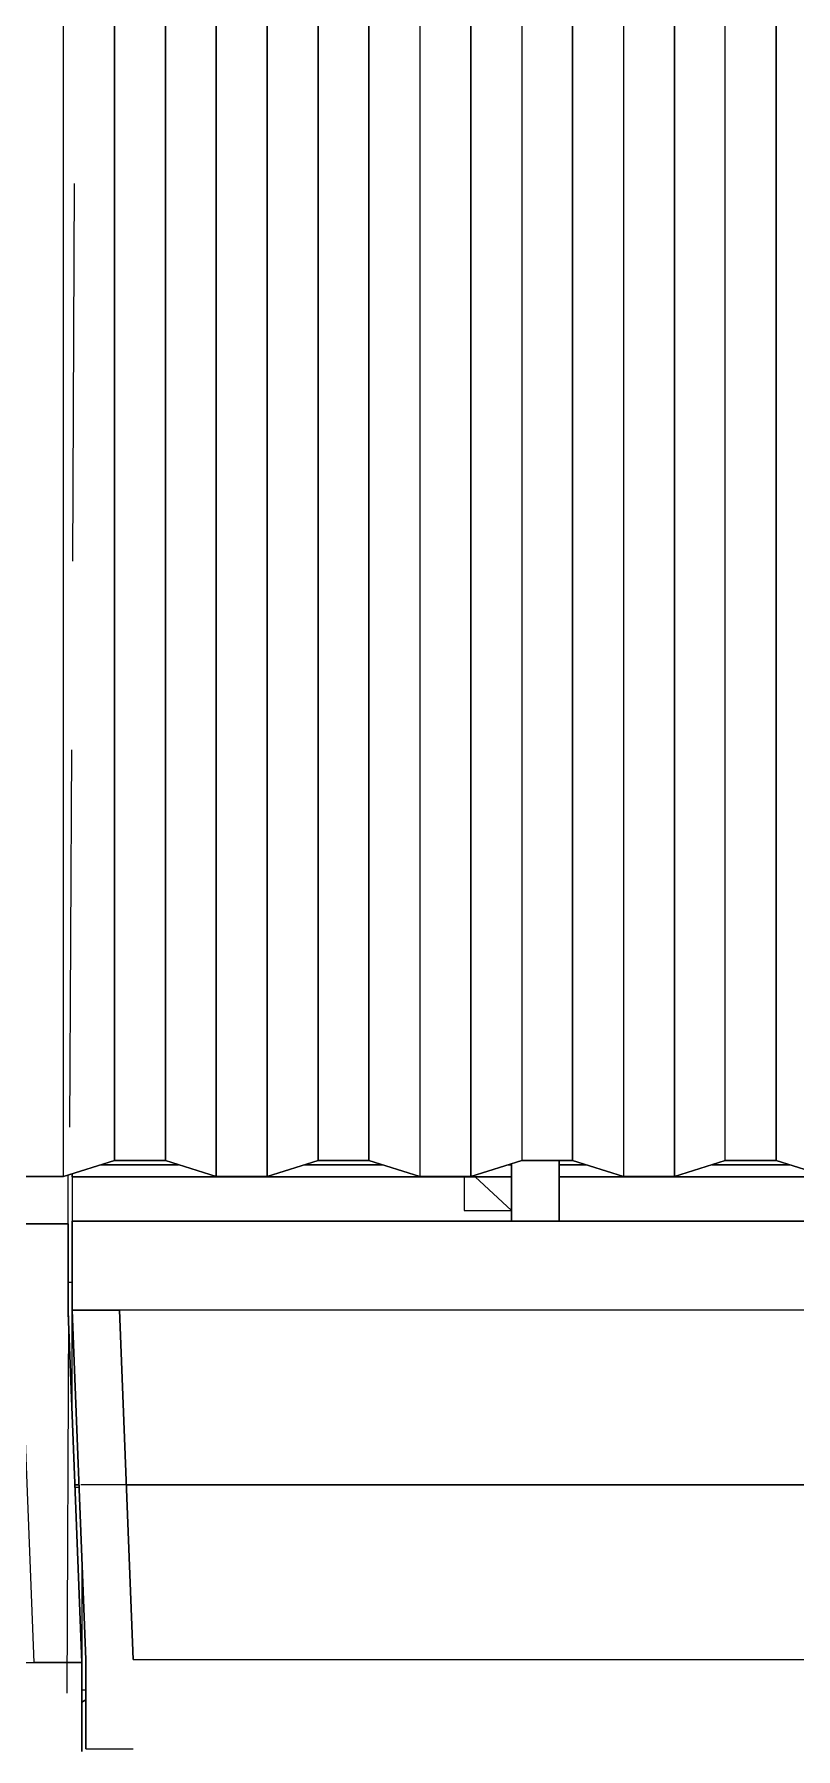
# Model space of a CAD drawing. Header units: millimetres. Extents: x -4997 to -4876, y -8737 to -8661.
# Drawn here: x -4942.213 to -4940.931, y -8701.468 to -8698.583 of the extents above; entities that cross this region are included whole.
import ezdxf

# ---------------------------------------------------------------- set-up
doc = ezdxf.new("R2010")
doc.units = ezdxf.units.MM
doc.header["$LTSCALE"] = 0.1
doc.linetypes.add('HIDDEN', pattern=[9.525, 6.35, -3.175])
for name, color, linetype in [('cobertura nova', 4, 'Continuous'), ('hachuras cobertura', 251, 'Continuous'), ('imagem', 7, 'Continuous'), ('layout cobertura', 251, 'Continuous')]:
    doc.layers.add(name, color=color, linetype=linetype)
picture_1 = doc.add_image_def('image1.jpg', size_in_pixel=(1920, 1080))

msp = doc.modelspace()

# ---------------------------------------------------------------- linework, layer by layer
at = {"layer": 'cobertura nova'}
for p, q in [((-4942.1636, -8700.5051), (-4942.0779, -8700.4782)), ((-4942.0779, -8700.4782), (-4942.1636, -8700.5051)), ((-4941.9697, -8700.4852), (-4942.1003, -8700.4852)), ((-4942.1003, -8700.4852), (-4941.9697, -8700.4852)), ((-4942.0779, -8700.4782), (-4941.9921, -8700.4782)), ((-4941.9921, -8700.4782), (-4942.0779, -8700.4782)), ((-4941.9921, -8700.4782), (-4941.9064, -8700.5051)), ((-4941.9064, -8700.5051), (-4941.9921, -8700.4782)), ((-4941.8207, -8700.5051), (-4941.735, -8700.4782)), ((-4941.735, -8700.4782), (-4941.8207, -8700.5051)), ((-4941.6269, -8700.4852), (-4941.7574, -8700.4852)), ((-4941.7574, -8700.4852), (-4941.6269, -8700.4852)), ((-4941.735, -8700.4782), (-4941.6493, -8700.4782)), ((-4941.6493, -8700.4782), (-4941.735, -8700.4782)), ((-4941.6493, -8700.4782), (-4941.5636, -8700.5051)), ((-4941.5636, -8700.5051), (-4941.6493, -8700.4782)), ((-4941.4779, -8700.5051), (-4941.3921, -8700.4782)), ((-4941.3921, -8700.4782), (-4941.4779, -8700.5051)), ((-4941.4092, -8700.4852), (-4941.4146, -8700.4852)), ((-4941.4146, -8700.4852), (-4941.4092, -8700.4852)), ((-4941.4092, -8700.5799), (-4941.4092, -8700.4835)), ((-4941.4092, -8700.4835), (-4941.4092, -8700.5799)), ((-4941.3921, -8700.4782), (-4941.3064, -8700.4782)), ((-4941.3064, -8700.4782), (-4941.3921, -8700.4782)), ((-4941.3292, -8700.4782), (-4941.3292, -8700.5799)), ((-4941.3292, -8700.5799), (-4941.3292, -8700.4782)), ((-4941.284, -8700.4852), (-4941.3292, -8700.4852)), ((-4941.3292, -8700.4852), (-4941.284, -8700.4852)), ((-4941.3064, -8700.4782), (-4941.2207, -8700.5051)), ((-4941.2207, -8700.5051), (-4941.3064, -8700.4782)), ((-4941.135, -8700.5051), (-4941.0493, -8700.4782)), ((-4941.0493, -8700.4782), (-4941.135, -8700.5051)), ((-4940.9411, -8700.4852), (-4941.0717, -8700.4852)), ((-4941.0717, -8700.4852), (-4940.9411, -8700.4852)), ((-4941.0493, -8700.4782), (-4940.9636, -8700.4782)), ((-4940.9636, -8700.4782), (-4941.0493, -8700.4782)), ((-4940.9636, -8700.4782), (-4940.8778, -8700.5051)), ((-4940.8778, -8700.5051), (-4940.9636, -8700.4782)), ((-4942.2493, -8700.5051), (-4942.1636, -8700.5051)), ((-4942.1636, -8700.5051), (-4942.2493, -8700.5051)), ((-4942.1558, -8700.6831), (-4942.1558, -8700.5026)), ((-4942.1492, -8700.5014), (-4942.1492, -8700.5005)), ((-4942.1492, -8700.5005), (-4942.1492, -8700.5054)), ((-4942.1492, -8700.5054), (-4942.1492, -8700.5005)), ((-4942.1492, -8700.5005), (-4942.1492, -8700.5014)), ((-4942.1492, -8700.5006), (-4942.1492, -8700.5799)), ((-4942.1492, -8700.5054), (-4942.1492, -8700.5054)), ((-4942.1492, -8700.5054), (-4941.4092, -8700.5054)), ((-4941.4092, -8700.5054), (-4942.1492, -8700.5054)), ((-4941.9064, -8700.5051), (-4941.8207, -8700.5051)), ((-4941.8207, -8700.5051), (-4941.9064, -8700.5051)), ((-4941.5636, -8700.5051), (-4941.4779, -8700.5051)), ((-4941.4779, -8700.5051), (-4941.5636, -8700.5051)), ((-4941.4892, -8700.5054), (-4941.4892, -8700.5621)), ((-4941.4092, -8700.5621), (-4941.4706, -8700.5054)), ((-4941.3292, -8700.5054), (-4940.2932, -8700.5054)), ((-4940.2932, -8700.5054), (-4941.3292, -8700.5054)), ((-4941.2207, -8700.5051), (-4941.135, -8700.5051)), ((-4941.135, -8700.5051), (-4941.2207, -8700.5051)), ((-4942.1492, -8700.5799), (-4942.0692, -8700.5799)), ((-4942.1492, -8700.7299), (-4942.1492, -8700.5799)), ((-4942.1492, -8700.5799), (-4942.0692, -8700.5799)), ((-4942.1492, -8700.7299), (-4942.1492, -8700.5799)), ((-4942.1492, -8700.5799), (-4942.1492, -8700.7299)), ((-4942.0692, -8700.58), (-4942.1492, -8700.58)), ((-4942.0692, -8700.5799), (-4941.4092, -8700.5799)), ((-4940.3077, -8700.58), (-4942.0692, -8700.5799)), ((-4942.0692, -8700.5799), (-4940.3077, -8700.58)), ((-4938.2292, -8700.58), (-4942.0692, -8700.5799)), ((-4942.0692, -8700.5799), (-4938.2292, -8700.58)), ((-4938.2292, -8700.58), (-4942.0692, -8700.58)), ((-4941.4892, -8700.5621), (-4941.4092, -8700.5621)), ((-4941.3292, -8700.5799), (-4940.3077, -8700.58)), ((-4940.3077, -8700.58), (-4941.3292, -8700.5799)), ((-4940.3077, -8700.58), (-4941.3292, -8700.5799)), ((-4942.2358, -8700.5846), (-4942.1558, -8700.5846)), ((-4942.1558, -8700.5846), (-4942.2358, -8700.5846)), ((-4942.1558, -8700.5846), (-4942.2358, -8700.5846)), ((-4942.1558, -8700.5846), (-4942.1558, -8700.7346)), ((-4942.1558, -8700.5846), (-4942.1558, -8700.7346)), ((-4942.1558, -8700.7346), (-4942.1558, -8700.5846)), ((-4942.1558, -8700.5846), (-4942.1558, -8700.6831)), ((-4942.1558, -8700.5846), (-4942.1558, -8700.6831)), ((-4942.1558, -8700.6831), (-4942.1558, -8700.5846)), ((-4942.1492, -8700.6831), (-4942.1558, -8700.6831)), ((-4942.2128, -8701.3225), (-4942.2358, -8700.7346)), ((-4942.1328, -8701.3225), (-4942.1558, -8700.7346)), ((-4942.1558, -8700.7346), (-4942.1328, -8701.3225)), ((-4942.1492, -8700.7299), (-4942.1262, -8701.3178)), ((-4942.1262, -8701.3178), (-4942.1492, -8700.7299)), ((-4942.1492, -8700.7299), (-4942.0692, -8700.7299)), ((-4942.0692, -8700.7299), (-4942.1492, -8700.7299)), ((-4942.0692, -8700.7299), (-4942.1492, -8700.7299)), ((-4942.1492, -8700.7299), (-4942.0692, -8700.7299)), ((-4942.1492, -8700.7299), (-4942.1492, -8700.7299)), ((-4942.1492, -8700.9035), (-4942.1492, -8700.73)), ((-4942.0462, -8701.3178), (-4942.0692, -8700.7299)), ((-4942.0692, -8700.7299), (-4942.0462, -8701.3178)), ((-4938.2292, -8700.73), (-4942.0692, -8700.7299)), ((-4942.1445, -8701.0239), (-4942.1377, -8701.0239)), ((-4942.1377, -8701.0239), (-4942.1445, -8701.0239)), ((-4942.1375, -8701.0285), (-4942.1443, -8701.0285)), ((-4942.0577, -8701.0239), (-4940.5448, -8701.0239)), ((-4940.5448, -8701.0239), (-4942.0577, -8701.0239)), ((-4942.1328, -8701.149), (-4942.1328, -8701.3739)), ((-4946.0528, -8701.3224), (-4942.2128, -8701.3225)), ((-4942.1328, -8701.3225), (-4942.2128, -8701.3225)), ((-4942.2128, -8701.3225), (-4942.1328, -8701.3225)), ((-4942.1328, -8701.3225), (-4942.2128, -8701.3225)), ((-4942.1328, -8701.3225), (-4942.1328, -8701.4725)), ((-4942.1328, -8701.3225), (-4942.1328, -8701.3225)), ((-4942.1328, -8701.3225), (-4942.1328, -8701.4725)), ((-4942.1328, -8701.4725), (-4942.1328, -8701.3225)), ((-4942.1262, -8701.3178), (-4942.1262, -8701.4678)), ((-4942.1262, -8701.4678), (-4942.1262, -8701.3178)), ((-4942.1262, -8701.4678), (-4942.1262, -8701.3178)), ((-4942.1262, -8701.3178), (-4942.1262, -8701.4678)), ((-4942.0462, -8701.3178), (-4938.2062, -8701.3178)), ((-4942.1262, -8701.3693), (-4942.1328, -8701.3693)), ((-4942.1262, -8701.3693), (-4942.1328, -8701.3693)), ((-4942.1328, -8701.3739), (-4942.1328, -8701.3739)), ((-4942.1328, -8701.3739), (-4942.1328, -8701.3739)), ((-4942.1262, -8701.3853), (-4942.1328, -8701.3895)), ((-4942.1328, -8701.3895), (-4942.1262, -8701.3853)), ((-4942.1262, -8701.4678), (-4942.1262, -8701.3693)), ((-4942.1262, -8701.3853), (-4942.1262, -8701.3693)), ((-4942.1262, -8701.3693), (-4942.1262, -8701.4678)), ((-4942.1262, -8701.4678), (-4942.0462, -8701.4678))]:
    msp.add_line(p, q, dxfattribs=at)
at = {"layer": 'hachuras cobertura'}
for p, q in [((-4942.0779, -8700.4782), (-4942.0778, -8693.4448)), ((-4942.0778, -8693.4448), (-4942.0779, -8700.4782)), ((-4941.9921, -8693.4448), (-4941.9921, -8700.4782)), ((-4941.9921, -8700.4782), (-4941.9921, -8693.4448)), ((-4941.7349, -8693.4448), (-4941.735, -8700.4782)), ((-4941.735, -8700.4782), (-4941.7349, -8693.4448)), ((-4941.6493, -8700.4782), (-4941.6492, -8693.4448)), ((-4941.6492, -8693.4448), (-4941.6493, -8700.4782)), ((-4941.3921, -8693.4448), (-4941.3921, -8700.4782)), ((-4941.3064, -8693.4448), (-4941.3064, -8700.4782)), ((-4941.3064, -8700.4782), (-4941.3064, -8693.4448)), ((-4941.0493, -8700.4782), (-4941.0492, -8693.4448)), ((-4940.9635, -8693.4448), (-4940.9636, -8700.4782)), ((-4940.9636, -8700.4782), (-4940.9635, -8693.4448)), ((-4942.1636, -8700.5051), (-4942.1635, -8693.4717)), ((-4941.9064, -8693.4717), (-4941.9064, -8700.5051)), ((-4941.9064, -8700.5051), (-4941.9064, -8693.4717)), ((-4941.8206, -8693.4717), (-4941.8207, -8700.5051)), ((-4941.8207, -8700.5051), (-4941.8206, -8693.4717)), ((-4941.5635, -8693.4717), (-4941.5636, -8700.5051)), ((-4941.4778, -8693.4717), (-4941.4779, -8700.5051)), ((-4941.4779, -8700.5051), (-4941.4778, -8693.4717)), ((-4941.2206, -8693.4717), (-4941.2207, -8700.5051)), ((-4941.1349, -8693.4717), (-4941.135, -8700.5051)), ((-4941.135, -8700.5051), (-4941.1349, -8693.4717))]:
    msp.add_line(p, q, dxfattribs=at)
at = {"layer": 'layout cobertura', "linetype": 'HIDDEN'}
for p, q in [((-4942.195, -8708.9941), (-4942.1162, -8692.9943)), ((-4878.6346, -8701.024), (-4995.0367, -8701.0236))]:
    msp.add_line(p, q, dxfattribs=at)

# ---------------------------------------------------------------- pictures from other files: only their frames are drawn
at = {"layer": 'imagem'}
image = msp.add_image(picture_1, insert=(-4995.0367, -8736.0525), size_in_units=(116.4021, 65.4762), dxfattribs=at)
image.dxf.flags = 7

doc.saveas('drawing.dxf')
